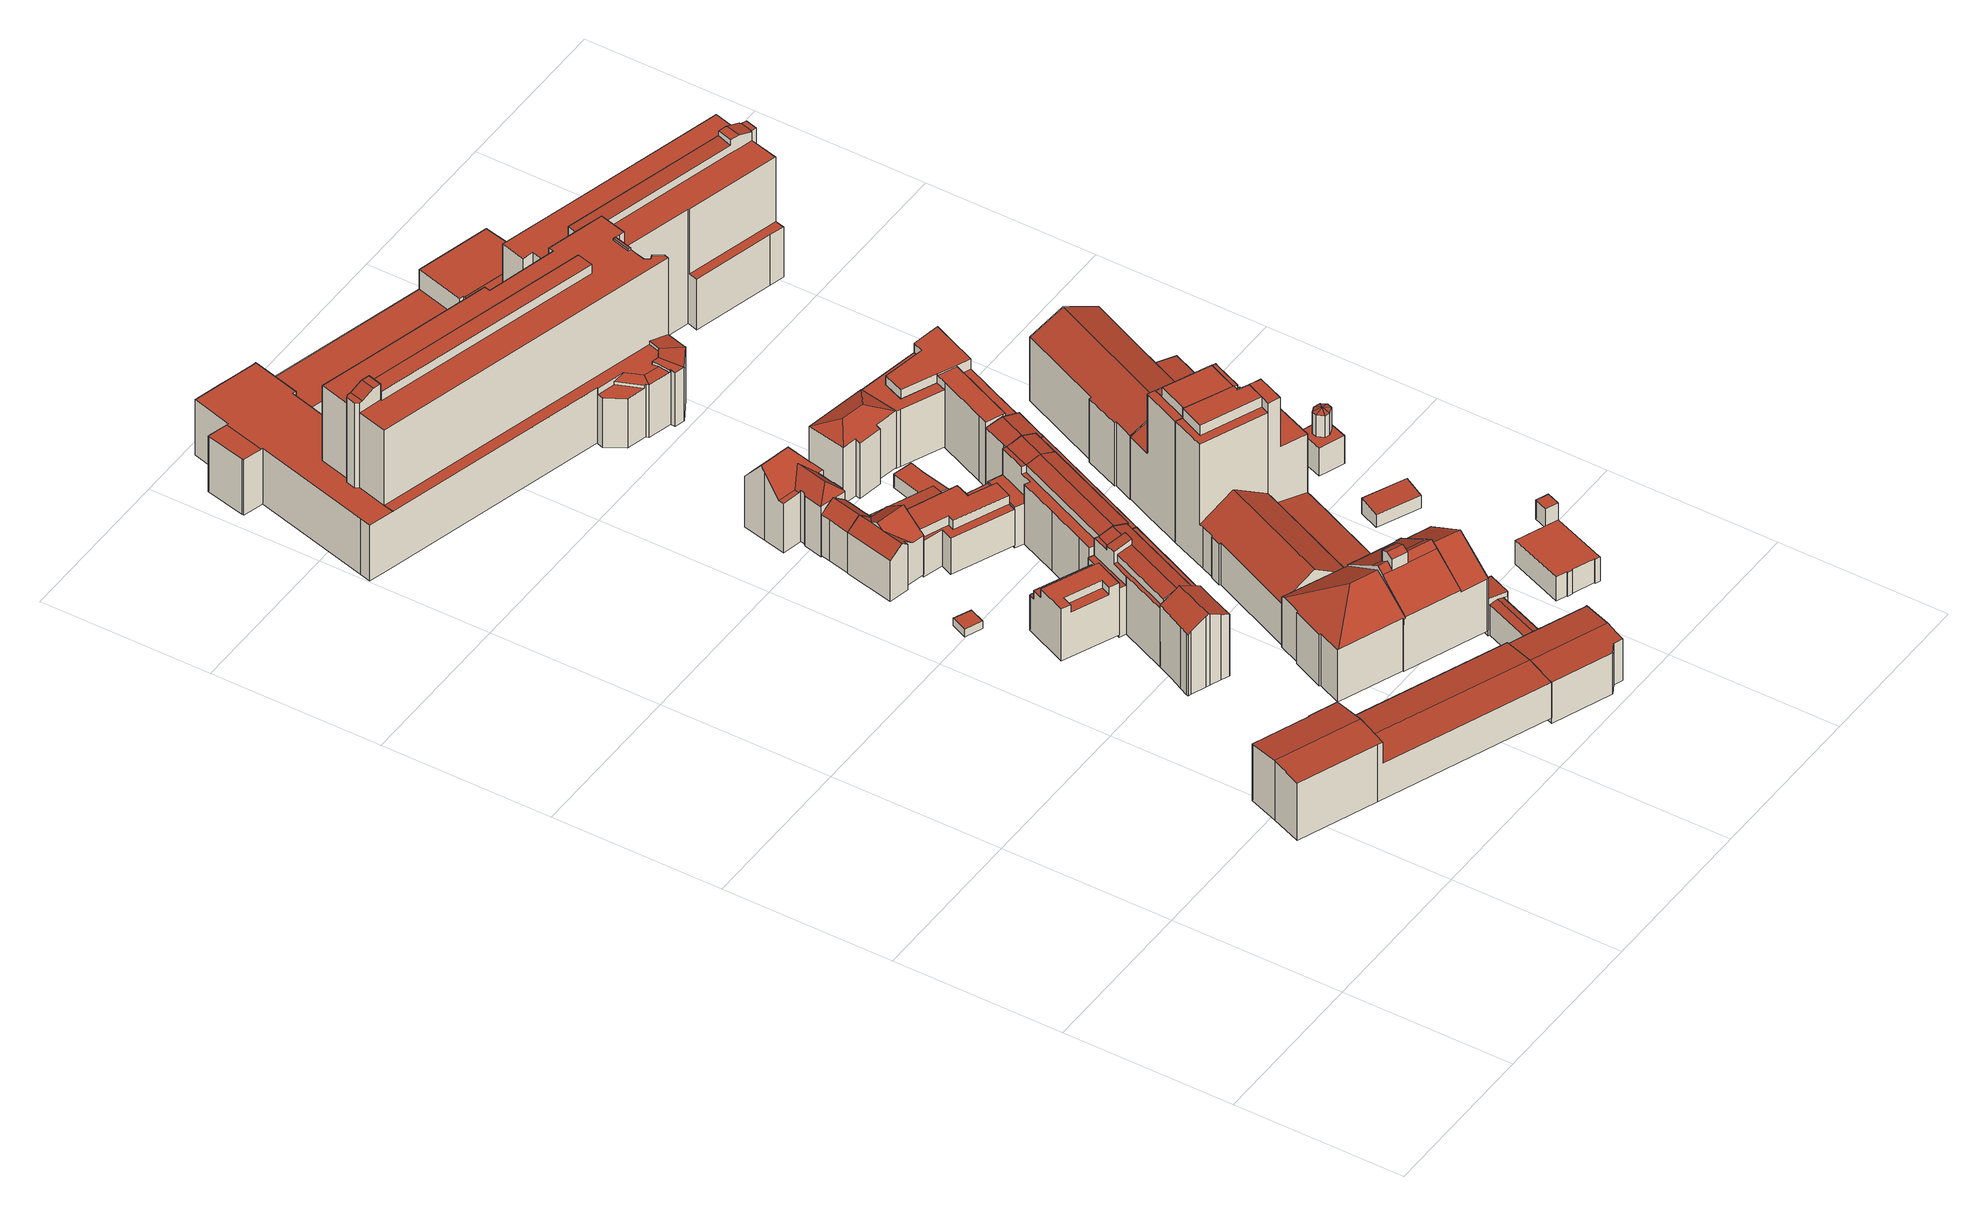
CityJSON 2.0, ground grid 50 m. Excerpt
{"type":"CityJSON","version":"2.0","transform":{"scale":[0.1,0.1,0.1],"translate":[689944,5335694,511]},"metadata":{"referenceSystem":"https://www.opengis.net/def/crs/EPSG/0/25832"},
"CityObjects":{
"building1":{"type":"Building","attributes":{"Gemeindeschluessel":"09162000","HoeheDach":"537.560","HoeheGrund":"517.880","Methode":"2000","NiedrigsteTraufeDesGebaeudes":"529.546","Geometrietyp2DReferenz":"3000","function":"31001_9998","roofType":"3100","measuredHeight":19.68,"storeysAboveGround":3},"geometry":[{"type":"MultiSurface","lod":"2","boundaries":[[[0,1,2,3,4,5]],[[6,7,8,9]],[[10,11,12,13,14,15,16]],[[17,18,19,20,21,6,9,22,23,24,25]],[[26,10,16,27]],[[22,14,13,23]],[[22,9,8,28,15,14]],[[23,13,12,24]],[[24,12,11,25]],[[17,25,11,10,26]],[[2,28,8,7,29,3]],[[18,0,5,19]],[[27,16,15,28,2,1]],[[18,17,26,27,1,0]],[[19,5,4,20]],[[21,29,7,6]],[[21,20,4,3,29]]],"semantics":{"surfaces":[{"type":"RoofSurface"},{"type":"WallSurface"},{"type":"GroundSurface"}],"values":[0,1,0,2,0,1,1,1,1,1,0,1,1,1,1,1,1]}}]},
"building2":{"type":"Building","attributes":{"Gemeindeschluessel":"09162000","HoeheDach":"522.360","HoeheGrund":"519.864","Methode":"1000","NiedrigsteTraufeDesGebaeudes":"522.360","Geometrietyp2DReferenz":"3000","function":"31001_2000","roofType":"1000","measuredHeight":2.5,"storeysAboveGround":1},"geometry":[{"type":"MultiSurface","lod":"2","boundaries":[[[30,31,32,33]],[[34,35,36,37]],[[34,37,30,33]],[[33,32,35,34]],[[37,36,31,30]],[[32,31,36,35]]],"semantics":{"surfaces":[{"type":"WallSurface"},{"type":"GroundSurface"},{"type":"RoofSurface"}],"values":[0,0,1,0,0,2]}}]},
"building3":{"type":"Building","attributes":{"Gemeindeschluessel":"09162000","HoeheDach":"542.470","HoeheGrund":"518.930","Methode":"2000","NiedrigsteTraufeDesGebaeudes":"539.029","Geometrietyp2DReferenz":"3000","function":"31001_1000","roofType":"3100","measuredHeight":23.54,"storeysAboveGround":8},"geometry":[{"type":"MultiSurface","lod":"2","boundaries":[[[38,39,40,41,42,43,44,45,46]],[[47,48,49,50]],[[49,48,51,52,53,54,55,44,43]],[[56,40,39,57]],[[58,52,51,59]],[[46,60,61,62,38]],[[40,56,63,41]],[[38,62,57,39]],[[59,51,48,47]],[[64,50,49,43,42]],[[64,42,41,63]],[[65,53,52,58]],[[60,46,45,66]],[[67,55,54,68]],[[64,63,56,57,62,61,60,66,67,68,65,58,59,47,50]],[[68,54,53,65]],[[67,66,45,44,55]]],"semantics":{"surfaces":[{"type":"RoofSurface"},{"type":"WallSurface"},{"type":"GroundSurface"}],"values":[0,1,0,1,1,1,1,1,1,1,1,1,1,1,2,1,1]}}]},
"building4":{"type":"Building","attributes":{"Gemeindeschluessel":"09162000","HoeheDach":"536.830","HoeheGrund":"519.680","Methode":"2000","NiedrigsteTraufeDesGebaeudes":"531.310","Geometrietyp2DReferenz":"3000","function":"31001_1000","roofType":"1000","measuredHeight":17.15,"storeysAboveGround":6},"geometry":[{"type":"MultiSurface","lod":"2","boundaries":[[[69,70,71,72]],[[73,74,75,76]],[[77,78,79,80]],[[81,82,83,84,69,72,85,86]],[[87,83,82,76,75,80,79,88]],[[87,89,86,85,90,91,84,83]],[[71,90,85,72]],[[69,84,91,70]],[[70,91,90,71]],[[82,81,92,73,76]],[[80,75,74,93,77]],[[94,89,87,88]],[[88,79,78,94]],[[92,93,74,73]],[[89,94,78,77,93,92,81,86]]],"semantics":{"surfaces":[{"type":"RoofSurface"},{"type":"WallSurface"},{"type":"GroundSurface"}],"values":[0,1,1,1,1,0,1,1,1,2,0,1,0,1,1]}}]},
"building5":{"type":"Building","attributes":{"Gemeindeschluessel":"09162000","HoeheDach":"538.250","HoeheGrund":"520.060","Methode":"2000","NiedrigsteTraufeDesGebaeudes":"532.858","Geometrietyp2DReferenz":"3000","function":"31001_1000","roofType":"3100","measuredHeight":18.19,"storeysAboveGround":4},"geometry":[{"type":"MultiSurface","lod":"2","boundaries":[[[95,96,97,98]],[[99,100,101,102,103]],[[104,105,101,100]],[[106,107,103,102]],[[104,100,99,108,109]],[[108,110,111,95,98,109]],[[112,113,114,115]],[[116,117,114,113,118,110,119]],[[106,102,101,105,97,96,120,112,115,121]],[[116,119,108,99,103,107]],[[95,111,122,120,96]],[[110,108,119]],[[118,122,111,110]],[[97,105,104,109,98]],[[106,121,117,116,107]],[[113,112,120,122,118]],[[115,114,117,121]]],"semantics":{"surfaces":[{"type":"WallSurface"},{"type":"RoofSurface"},{"type":"GroundSurface"}],"values":[0,0,0,0,1,1,0,1,2,1,0,0,1,0,0,0,0]}}]},
"building6":{"type":"Building","attributes":{"Gemeindeschluessel":"09162000","HoeheDach":"543.560","HoeheGrund":"518.910","Methode":"2000","NiedrigsteTraufeDesGebaeudes":"534.950","Geometrietyp2DReferenz":"3000","function":"31001_2000","roofType":"3100","measuredHeight":24.65,"storeysAboveGround":7},"geometry":[{"type":"MultiSurface","lod":"2","boundaries":[[[123,124,125,126,127,128,129,130,131,132]],[[133,134,135,136,137,138]],[[139,140,141,142]],[[133,143,60,134]],[[144,143,133,138,145,146]],[[139,142,67,60,143,144,147,124,123]],[[147,148,125,124]],[[149,150,151,152]],[[126,145,138,137,152,151,153,127]],[[131,130,154,155]],[[140,139,123,132]],[[130,129,156,157,158,154]],[[151,150,156,159,153]],[[156,129,128,159]],[[159,128,127,153]],[[149,152,137,136,160,157]],[[126,125,148,146,145]],[[60,67,161,155,154,158,162,135,134]],[[140,132,131,155,161,141]],[[156,150,149,157]],[[144,146,148,147]],[[160,162,158,157]],[[142,141,161,67]],[[160,136,135,162]]],"semantics":{"surfaces":[{"type":"WallSurface"},{"type":"RoofSurface"},{"type":"GroundSurface"}],"values":[0,1,0,0,0,2,0,1,0,0,0,1,0,1,1,0,1,0,1,0,0,1,0,0]}}]},
"building7":{"type":"Building","attributes":{"Gemeindeschluessel":"09162000","HoeheDach":"536.674","HoeheGrund":"520.240","Methode":"2000","NiedrigsteTraufeDesGebaeudes":"524.119","Geometrietyp2DReferenz":"3000","function":"31001_1000","roofType":"3100","measuredHeight":16.43,"storeysAboveGround":4},"geometry":[{"type":"MultiSurface","lod":"2","boundaries":[[[163,164,165,166]],[[111,167,165,164,168]],[[169,170,171,172]],[[173,174,175,176]],[[169,177,178,174,173,170]],[[179,172,171,176,175,122]],[[178,177,180,181]],[[182,179,122,111,168]],[[179,182,163,166,183,184,180,177,169,172]],[[184,185,181,180]],[[167,185,184,183,166,165]],[[111,122,175,174,178,181,185,167]],[[164,163,182,168]],[[171,170,173,176]]],"semantics":{"surfaces":[{"type":"WallSurface"},{"type":"RoofSurface"},{"type":"GroundSurface"}],"values":[0,1,0,0,0,0,0,0,2,0,0,1,0,1]}}]},
"building8":{"type":"Building","attributes":{"Gemeindeschluessel":"09162000","HoeheDach":"543.630","HoeheGrund":"519.770","Methode":"2000","NiedrigsteTraufeDesGebaeudes":"525.732","Geometrietyp2DReferenz":"3000","function":"31001_1000","roofType":"3200","measuredHeight":23.86,"storeysAboveGround":4},"geometry":[{"type":"MultiSurface","lod":"2","boundaries":[[[186,187,188,189,190]],[[191,192,193,194,195]],[[196,197,198,199]],[[200,201,202,203,204,205]],[[206,207,208,209]],[[210,211,212,213,214]],[[215,216,217,218]],[[219,199,198,220,221]],[[189,188,222,223,209,208,201,200,205,224,196,199,219,225,226,215,218,227,228,192,191,229,230,231,232]],[[222,233,234,223]],[[201,208,207,235,202]],[[236,194,193,237,238,217,216,239,240]],[[229,191,195,241,213,212]],[[205,204,242,224]],[[206,234,233,187,186,243,244,235,207]],[[226,225,245,240,239]],[[246,247,241,195,194,236]],[[189,232,214,247,246,190]],[[231,210,214,232]],[[223,234,206,209]],[[229,212,211,230]],[[230,211,210,231]],[[236,240,245,248,249,243,186,190,246]],[[248,221,220,249]],[[225,219,221,248,245]],[[203,202,235,244]],[[224,242,197,196]],[[227,238,237,228]],[[213,241,247,214]],[[244,243,249,220,198,197,242,204,203]],[[216,215,226,239]],[[187,233,222,188]],[[228,237,193,192]],[[218,217,238,227]]],"semantics":{"surfaces":[{"type":"WallSurface"},{"type":"RoofSurface"},{"type":"GroundSurface"}],"values":[0,0,0,0,0,1,0,0,2,0,0,1,0,0,1,0,1,0,0,0,0,0,1,1,0,1,0,0,0,1,0,0,0,0]}}]},
"building9":{"type":"Building","attributes":{"Gemeindeschluessel":"09162000","HoeheDach":"546.840","HoeheGrund":"518.076","Methode":"2000","NiedrigsteTraufeDesGebaeudes":"534.309","Geometrietyp2DReferenz":"3000","function":"31001_9998","roofType":"3200","measuredHeight":28.76,"storeysAboveGround":4},"geometry":[{"type":"MultiSurface","lod":"2","boundaries":[[[250,251,252,253]],[[254,255,256,257]],[[258,259,260,261]],[[262,263,264,265,266]],[[258,261,267,268,269,270]],[[271,272,273,274]],[[275,276,277,278]],[[279,280,281,282]],[[267,283,284,285,286,287,288,268]],[[289,290,264,263]],[[291,292,265,264,290,293]],[[294,295,292,291,296]],[[289,297,298,288,287,299,293,290]],[[287,286,271,274,300,299]],[[276,256,255,301]],[[259,258,270,302]],[[253,252,303,304]],[[294,305,306,307,295]],[[304,303,308,309]],[[250,253,304,309,297,289,263,262,310,311,312,306,305,282,281,313,314,315,260,259,302]],[[316,296,291,293,299,300,278,277]],[[313,317,318,314]],[[309,308,298,297]],[[300,274,275,278]],[[311,319,320,312]],[[262,266,321,310]],[[265,292,295,307,320,319,321,266]],[[312,320,307,306]],[[281,280,317,313]],[[285,322,271,286]],[[272,254,257,273]],[[272,271,322,301,255,254]],[[288,298,308,303,252,251,269,268]],[[285,284,301,322]],[[310,321,319,311]],[[318,317,280,279,316,277,276,301,284,283,323]],[[273,257,256,276,275,274]],[[318,323,315,314]],[[260,315,323,283,267,261]],[[250,302,270,269,251]],[[282,305,294,296,316,279]]],"semantics":{"surfaces":[{"type":"WallSurface"},{"type":"RoofSurface"},{"type":"GroundSurface"}],"values":[0,1,0,0,1,0,1,0,0,0,1,1,0,1,0,0,0,0,0,2,0,0,0,1,0,0,1,0,0,1,1,0,1,1,0,1,0,0,0,0,0]}}]},
"building10":{"type":"Building","attributes":{"Gemeindeschluessel":"09162000","HoeheDach":"530.480","HoeheGrund":"516.196","Methode":"2000","NiedrigsteTraufeDesGebaeudes":"525.941","Geometrietyp2DReferenz":"3000","function":"31001_2000","roofType":"3100","measuredHeight":14.28,"storeysAboveGround":3},"geometry":[{"type":"MultiSurface","lod":"2","boundaries":[[[324,325,326,327]],[[328,326,325,329]],[[330,331,332,333,334]],[[335,336,337,338]],[[339,340,341,342]],[[343,344,345,335,338,346,347,348,349,324,327,350,331,330,341,340]],[[330,334,342,341]],[[334,333,351,352,353]],[[348,347,354,353,352,355]],[[333,332,356,357,358,351]],[[343,359,360,344]],[[350,356,332,331]],[[350,327,326,328,357,356]],[[348,355,361,349]],[[328,329,362,358,357]],[[345,363,336,335]],[[324,349,361,362,329,325]],[[336,363,360,359,364,365,337]],[[344,360,363,345]],[[351,358,362,361,355,352]],[[364,359,343,340,339]],[[353,354,366,365,364,339,342,334]],[[346,338,337,365,366]],[[346,366,354,347]]],"semantics":{"surfaces":[{"type":"WallSurface"},{"type":"RoofSurface"},{"type":"GroundSurface"}],"values":[0,1,0,0,0,2,0,0,0,1,0,0,0,0,0,0,0,1,0,1,0,1,0,0]}}]},
"building11":{"type":"Building","attributes":{"Gemeindeschluessel":"09162000","HoeheDach":"534.053","HoeheGrund":"519.315","Methode":"2000","NiedrigsteTraufeDesGebaeudes":"531.200","Geometrietyp2DReferenz":"3000","function":"31001_1000","roofType":"1000","measuredHeight":14.74,"storeysAboveGround":5},"geometry":[{"type":"MultiSurface","lod":"2","boundaries":[[[367,368,369,370]],[[371,372,373,374]],[[375,376,377,378,379]],[[378,377,380,381]],[[382,383,376,375]],[[384,383,382,385]],[[369,386,387,388,380,377,376,383,384,370]],[[389,390,378,381]],[[379,378,390,391]],[[392,371,374,393]],[[370,384,385,373,372,367]],[[394,386,369,368]],[[395,392,393,396]],[[393,374,373,385,382,375,379,391,396]],[[394,397,387,386]],[[391,390,389,388,387,397,395,396]],[[381,380,388,389]],[[371,392,395,397,394,368,367,372]]],"semantics":{"surfaces":[{"type":"WallSurface"},{"type":"RoofSurface"},{"type":"GroundSurface"}],"values":[0,0,0,0,0,0,1,1,0,0,0,0,0,2,0,0,0,1]}}]},
"building12":{"type":"Building","attributes":{"Gemeindeschluessel":"09162000","HoeheDach":"527.624","HoeheGrund":"519.740","Methode":"1000","NiedrigsteTraufeDesGebaeudes":"526.943","Geometrietyp2DReferenz":"3000","function":"31001_2000","roofType":"1000","measuredHeight":7.88},"geometry":[{"type":"MultiSurface","lod":"2","boundaries":[[[398,399,400,401,402,403]],[[404,405,406,407,408,409]],[[401,406,405,402]],[[398,409,408,399]],[[403,404,409,398]],[[400,407,406,401]],[[402,405,404,403]],[[399,408,407,400]]],"semantics":{"surfaces":[{"type":"GroundSurface"},{"type":"RoofSurface"},{"type":"WallSurface"}],"values":[0,1,2,2,2,2,2,2]}}]},
"building13":{"type":"Building","attributes":{"Gemeindeschluessel":"09162000","HoeheDach":"561.770","HoeheGrund":"518.750","Methode":"2000","NiedrigsteTraufeDesGebaeudes":"531.962","Geometrietyp2DReferenz":"3000","function":"31001_9998","roofType":"3100","measuredHeight":43.02,"storeysAboveGround":3},"geometry":[{"type":"MultiSurface","lod":"2","boundaries":[[[410,411,412,413,414,415]],[[416,417,418,419,420,421,422,423]],[[424,425,426,427]],[[416,428,429,430,431,432,424,427,433,434,435,413,412,436,437,438,439,440,417]],[[433,441,442,434]],[[435,443,414,413]],[[444,431,430,445]],[[420,419,446,447]],[[421,410,415,448,422]],[[440,449,418,417]],[[415,414,443,442,441,426,425,450,448]],[[419,418,449,451,452,453,454,455,446]],[[447,446,455,456]],[[439,451,449,440]],[[436,454,453,437]],[[429,457,445,430]],[[421,420,447,456,411,410]],[[444,445,457,458,423,422,448,450,459]],[[416,423,458,428]],[[424,432,459,450,425]],[[436,412,411,456,455,454]],[[428,458,457,429]],[[437,453,452,438]],[[427,426,441,433]],[[434,442,443,435]],[[459,432,431,444]],[[438,452,451,439]]],"semantics":{"surfaces":[{"type":"WallSurface"},{"type":"GroundSurface"},{"type":"RoofSurface"}],"values":[0,0,0,1,0,0,0,0,0,0,2,2,0,0,0,0,2,2,0,0,0,0,0,0,0,0,0]}}]},
"building14":{"type":"Building","attributes":{"name":"Berufsfachschulen","Gemeindeschluessel":"09162000","HoeheDach":"541.807","HoeheGrund":"518.555","Methode":"2000","NiedrigsteTraufeDesGebaeudes":"531.776","Geometrietyp2DReferenz":"3000","function":"31001_2000","roofType":"3100","measuredHeight":23.25,"storeysAboveGround":7},"geometry":[{"type":"MultiSurface","lod":"2","boundaries":[[[460,461,462,463,464,465,466,467,468]],[[466,469,470,471,472,473,474,467]],[[468,467,474,475]],[[469,476,477,470]],[[478,479,480,481]],[[482,483,484]],[[478,485,473,472,486,479]],[[487,488,489,490,491]],[[486,472,471,492]],[[493,494,495,482,496]],[[497,498,499,500,501]],[[462,461,502,496,482,484]],[[497,501,489,488]],[[503,504,505]],[[506,502,461,460]],[[462,484,483,507,505,504,463]],[[481,480,508,509]],[[510,500,499,511,507,483]],[[466,465,512,476,469]],[[493,496,502,506]],[[476,512,513]],[[487,491,514,515]],[[515,514,516,517]],[[513,518,511,499,519,476]],[[476,519,520,477]],[[463,504,503,518,464]],[[521,492,471,470,477,520]],[[517,516,495,494]],[[511,518,503,505,507]],[[510,490,489,501,500]],[[498,522,521,520,519,499]],[[509,508,521,522]],[[465,464,518,513,512]],[[493,506,460,468,475,485,478,481,509,522,498,497,488,487,515,517,494]],[[521,508,480,479,486,492]],[[475,474,473,485]],[[483,482,495,516,514,491,490,510]]],"semantics":{"surfaces":[{"type":"WallSurface"},{"type":"RoofSurface"},{"type":"GroundSurface"}],"values":[0,1,0,0,0,0,0,0,0,0,0,1,0,0,0,0,0,0,0,0,0,0,0,1,1,1,0,0,1,1,0,0,1,2,1,0,1]}}]},
"building15":{"type":"Building","attributes":{"Gemeindeschluessel":"09162000","HoeheDach":"523.712","HoeheGrund":"519.180","Methode":"2000","NiedrigsteTraufeDesGebaeudes":"523.712","Geometrietyp2DReferenz":"3000","function":"31001_2000","roofType":"1000","measuredHeight":4.53},"geometry":[{"type":"MultiSurface","lod":"2","boundaries":[[[523,524,525,526]],[[527,528,529,530]],[[525,524,529,528,531,532,533]],[[534,532,531,535]],[[530,529,524,523]],[[536,534,535,527,530,523,526]],[[536,533,532,534]],[[526,525,533,536]],[[535,531,528,527]]],"semantics":{"surfaces":[{"type":"WallSurface"},{"type":"RoofSurface"},{"type":"GroundSurface"}],"values":[0,0,1,0,0,2,0,0,0]}}]},
"building16":{"type":"Building","attributes":{"Gemeindeschluessel":"09162000","HoeheDach":"540.010","HoeheGrund":"518.760","Methode":"2000","NiedrigsteTraufeDesGebaeudes":"536.795","Geometrietyp2DReferenz":"3000","function":"31001_1000","roofType":"3200","measuredHeight":21.25,"storeysAboveGround":6},"geometry":[{"type":"MultiSurface","lod":"2","boundaries":[[[537,538,539,540]],[[541,542,539,543]],[[544,545,540,539,542]],[[546,547,548,549]],[[547,546,550,551]],[[546,549,544,542,541,552,553,550]],[[537,554,548,547,551,555,556,557,538]],[[537,540,545,554]],[[552,541,543,558]],[[548,554,545,544,549]],[[557,556,558,543]],[[553,555,551,550]],[[557,543,539,538]],[[556,555,553,552,558]]],"semantics":{"surfaces":[{"type":"WallSurface"},{"type":"RoofSurface"},{"type":"GroundSurface"}],"values":[0,1,1,0,0,1,2,0,1,0,0,0,0,0]}}]},
"building17":{"type":"Building","attributes":{"Gemeindeschluessel":"09162000","HoeheDach":"561.836","HoeheGrund":"519.110","Methode":"2000","NiedrigsteTraufeDesGebaeudes":"526.280","Geometrietyp2DReferenz":"3000","function":"31001_9998","roofType":"1000","measuredHeight":42.73,"storeysAboveGround":2},"geometry":[{"type":"MultiSurface","lod":"2","boundaries":[[[559,560,561,562,563,564,565,566,567]],[[568,569,565,564]],[[570,571,572,573]],[[574,575,569,568]],[[567,566,565,569,575,576,577,578,579,580]],[[581,582,583,584,585,586,587]],[[578,588,589,579]],[[563,562,561,590,570,573,591,592,587,586,585,593,594,595,574,568,564]],[[594,577,576,595]],[[596,560,559,597,582,581,598,599,572,571]],[[592,598,581,587]],[[590,596,571,570]],[[600,589,588,584,583]],[[597,559,567,580,600,583,582]],[[561,560,596,590]],[[595,576,575,574]],[[579,589,600,580]],[[588,578,577,594,593,585,584]],[[572,599,598,592,591,573]]],"semantics":{"surfaces":[{"type":"WallSurface"},{"type":"RoofSurface"},{"type":"GroundSurface"}],"values":[0,0,0,0,1,0,0,2,0,1,0,0,1,0,0,0,0,0,0]}}]},
"building18":{"type":"Building","attributes":{"Gemeindeschluessel":"09162000","HoeheDach":"561.720","HoeheGrund":"518.920","Methode":"2000","NiedrigsteTraufeDesGebaeudes":"545.830","Geometrietyp2DReferenz":"3000","function":"31001_9998","roofType":"1000","measuredHeight":42.8,"storeysAboveGround":3},"geometry":[{"type":"MultiSurface","lod":"2","boundaries":[[[601,602,603,604]],[[605,606,607,608]],[[609,610,611,612]],[[613,614,615,616,617]],[[611,618,619,620,621,622,612]],[[619,618,623,624]],[[625,606,605,626,627]],[[628,629,630,631]],[[626,632,602,601,624,623,627]],[[625,627,615,614]],[[621,620,604,603]],[[608,607,633,634]],[[634,633,629,628]],[[624,601,604,620,619]],[[629,633,607,606,625,614,630]],[[617,616,610,609]],[[616,615,627,623,618,611,610]],[[631,630,614,613]],[[634,628,631,613,617,609,612,622,621,603,602,632,626,605,608]]],"semantics":{"surfaces":[{"type":"WallSurface"},{"type":"RoofSurface"},{"type":"GroundSurface"}],"values":[0,0,0,0,0,0,0,0,0,0,0,0,0,1,1,0,1,0,2]}}]},
"building19":{"type":"Building","attributes":{"Gemeindeschluessel":"09162000","HoeheDach":"558.560","HoeheGrund":"518.730","Methode":"2000","NiedrigsteTraufeDesGebaeudes":"539.135","Geometrietyp2DReferenz":"3000","function":"31001_9998","roofType":"3100","measuredHeight":39.83,"storeysAboveGround":4},"geometry":[{"type":"MultiSurface","lod":"2","boundaries":[[[635,636,637,638,639,640]],[[641,642,635,640,643]],[[644,645,646,636,635,642]],[[647,648,649,650,651,652]],[[653,654,655,637,636,646,656,657,658]],[[659,647,652,660]],[[661,645,644,662]],[[659,663,664,641,649,648,647]],[[645,601,656,646]],[[643,650,649,641]],[[658,657,656,601,665]],[[665,601,645,661,666]],[[655,654,653,666,661,662,667,664,663,659,660,668,669,639,638,637]],[[667,662,644,642,641,664]],[[652,651,650,643,640,639,669,668,660]],[[653,658,665,666]]],"semantics":{"surfaces":[{"type":"WallSurface"},{"type":"RoofSurface"},{"type":"GroundSurface"}],"values":[0,1,1,1,0,0,0,0,0,0,1,0,2,0,0,0]}}]},
"building20":{"type":"Building","attributes":{"Gemeindeschluessel":"09162000","HoeheDach":"525.036","HoeheGrund":"517.180","Methode":"1000","NiedrigsteTraufeDesGebaeudes":"525.036","Geometrietyp2DReferenz":"3000","function":"31001_9998","roofType":"1000","measuredHeight":7.86},"geometry":[{"type":"MultiSurface","lod":"2","boundaries":[[[670,671,672,673]],[[674,675,676,677]],[[678,679,675,674]],[[680,681,682,683]],[[684,685,681,680]],[[679,686,672,671,687,682,681,685,688,689,690,676,675]],[[691,689,688,692]],[[674,677,693,691,692,684,680,683,694,670,673,695,678]],[[695,686,679,678]],[[683,682,687,694]],[[694,687,671,670]],[[677,676,690,693]],[[673,672,686,695]],[[693,690,689,691]],[[692,688,685,684]]],"semantics":{"surfaces":[{"type":"WallSurface"},{"type":"RoofSurface"},{"type":"GroundSurface"}],"values":[0,0,0,0,0,1,0,2,0,0,0,0,0,0,0]}}]},
"building21":{"type":"Building","attributes":{"Gemeindeschluessel":"09162000","HoeheDach":"537.170","HoeheGrund":"518.433","Methode":"2000","NiedrigsteTraufeDesGebaeudes":"537.170","Geometrietyp2DReferenz":"3000","function":"31001_9998","roofType":"1000","measuredHeight":18.74,"storeysAboveGround":6},"geometry":[{"type":"MultiSurface","lod":"2","boundaries":[[[696,697,698,699]],[[700,701,702,703]],[[700,704,705,701]],[[696,699,706,707]],[[708,709,697,696,707,710,704,700,703,711]],[[698,712,713,714,702,701,705,715,706,699]],[[703,702,714,711]],[[709,708,713,712]],[[710,715,705,704]],[[708,711,714,713]],[[709,712,698,697]],[[707,706,715,710]]],"semantics":{"surfaces":[{"type":"WallSurface"},{"type":"GroundSurface"},{"type":"RoofSurface"}],"values":[0,0,0,0,1,2,0,0,0,0,0,0]}}]},
"building22":{"type":"Building","attributes":{"name":"Amtsgericht München","Gemeindeschluessel":"09162000","HoeheDach":"559.260","HoeheGrund":"511.370","Methode":"1000","NiedrigsteTraufeDesGebaeudes":"521.238","Geometrietyp2DReferenz":"3000","function":"31001_3000","roofType":"1000","measuredHeight":47.89,"storeysAboveGround":9},"geometry":[{"type":"MultiSurface","lod":"2","boundaries":[[[716,717,718,719]],[[716,720,721,722,723,724,717]],[[725,726,727,728]],[[729,730,731,732,733,734,735,736,737,738,739,740]],[[741,742,743,744]],[[745,746,747,748]],[[749,750,751,752,753,754,755,756,757,758,759,760]],[[761,762,763,764,765]],[[766,767,768,769]],[[770,724,723,771,772,773]],[[774,775,776,777]],[[778,779,780,781]],[[782,783,784,785,786,787,788,789,790,791,792,793]],[[794,795,796,756,755,797,798]],[[799,800,801,802]],[[758,757,785,784,783,759]],[[803,804,805,806]],[[807,808,809,735,734,810]],[[811,812,813,814]],[[743,742,815,763,762,816,817,818,819,820,821]],[[822,823,824,825,826]],[[823,827,828,824]],[[829,830,831,832]],[[833,769,768,834,835,836]],[[837,761,765,838]],[[838,765,764,839]],[[840,841,804,803]],[[842,822,826,843]],[[751,844,845,752]],[[737,846,847,738]],[[739,848,849,850,739,740]],[[851,852,749,760,782,793,853]],[[763,815,854,764]],[[855,856,839,764,854,741,744,857,849]],[[793,792,858,859,860,861,853]],[[854,815,742,741]],[[748,747,862,863]],[[864,865,866,867,868,869,870,871,872,873]],[[781,780,873,872]],[[874,875,876,877,878,879,880]],[[881,787,786,882]],[[883,884,874,880]],[[782,760,759,783]],[[808,807,885,776,775,886,809]],[[887,888,889,890]],[[891,892,893,894]],[[895,832,831,827,823,822,842]],[[814,813,779,778]],[[738,847,896,897,898,848,739]],[[789,788,899,900,901,790]],[[902,866,865,903]],[[904,905,884,883]],[[906,907,908,909]],[[796,910,882,786,785,757,756]],[[911,912,913,914,915]],[[916,917,918,919]],[[810,734,733,830]],[[920,921,885,807,810,830,829]],[[922,835,834,923,798,797,924,925]],[[910,796,795,794,926,766,769,833,836,927,928,904,883,880,879,878,929,725,728,930,931,932,933,840,803,806,934,935,936,774,777,921,920,829,832,895,842,843,937,938,939,887,890,940,941,942,906,909,943,944,945,811,814,778,781,872,871,870,869,946,947,901,900,899,881,882],[851,853,861,860,948,949,799,802,950,721,720,716,719,951,852]],[[774,936,952,775]],[[850,849,857,892,891]],[[939,938,729,740,888,887]],[[736,886,846,737]],[[899,788,787,881]],[[901,947,946,953,954,791,790]],[[890,889,955,940]],[[933,956,841,840]],[[912,916,919,845,844]],[[896,957,952,936,935,934,806,805,897]],[[958,959,876,875]],[[902,960,867,866]],[[961,959,958,905,904,928,927,836,835,922]],[[962,963,961,922,925,917,916,912,911]],[[932,964,956,933]],[[777,776,885,921]],[[718,965,750,749,852,951,719]],[[824,828,732,731,730,825]],[[826,825,730,729,938,937,843]],[[865,864,966,903]],[[967,968,969,970,971,908,907]],[[972,722,721,950,802,801]],[[869,868,953,946]],[[857,744,743,821,893,892]],[[816,762,761,837]],[[859,858,954,953,868,867,960]],[[768,767,923,834]],[[929,878,877,915,914,726,725]],[[973,913,912,844,751,750,965]],[[877,876,959,961,963,962,911,915]],[[740,739,850,891,894,974,772,771,972,801,800,966,864,873,780,779,813,812,969,968,955,889,888]],[[858,792,791,954]],[[898,897,805,804,841,956,964,745,748,863,975,727,726,914,913,973,965,718,717,724,770,773,820,819,818,817,816,837,838,839,856,855,849,848]],[[942,941,940,955,968,967,907,906]],[[974,820,773,772]],[[735,809,886,736]],[[970,969,812,811,945,944,943,971]],[[957,896,847,846]],[[745,964,932,931,930,728,727,975,976,746]],[[863,862,976,975]],[[923,767,766,926,794,798]],[[925,924,918,917]],[[775,952,957,846,886]],[[894,893,821,820,974]],[[723,722,972,771]],[[884,905,958,875,874]],[[909,908,971,943]],[[949,948,860,859,960,902,903,966,800,799]],[[746,976,862,747]],[[827,831,830,733,732,828]],[[919,918,924,797,755,754,753,752,845]]],"semantics":{"surfaces":[{"type":"WallSurface"},{"type":"RoofSurface"},{"type":"GroundSurface"}],"values":[0,0,0,1,1,0,1,1,0,0,0,0,1,0,0,0,0,0,0,0,1,0,0,0,0,0,0,0,0,0,0,0,0,0,0,1,0,0,0,0,0,0,0,1,0,0,0,0,0,0,1,0,0,0,0,0,1,0,1,2,0,0,0,0,0,0,0,0,1,0,0,0,0,0,0,0,0,0,0,0,1,0,0,1,0,1,1,0,0,1,1,0,1,0,0,0,0,1,0,0,0,1,1,0,1,1,0,0,1,1,0]}}]},
"building23":{"type":"Building","attributes":{"Gemeindeschluessel":"09162000","HoeheDach":"540.213","HoeheGrund":"518.300","Methode":"2000","NiedrigsteTraufeDesGebaeudes":"536.910","Geometrietyp2DReferenz":"3000","function":"31001_9998","roofType":"1000","measuredHeight":21.91,"storeysAboveGround":7},"geometry":[{"type":"MultiSurface","lod":"2","boundaries":[[[977,978,979,980,981,982]],[[983,984,985,986]],[[987,988,989,990,991,985,984]],[[978,977,992,993,994,995,996,997,998,983,986,999,1000,1001,1002,1003,1004,1005,1006,1007,979]],[[989,1008,1009,1010,1011,1012,990]],[[993,1013,1014,994]],[[994,1014,1015,995]],[[998,987,984,983]],[[1002,1016,1017,1003]],[[1018,1012,1011,1010,982,981,980,1019,1020,1021,1022,1017,1016]],[[1023,1015,1014,1013,1009,1008,1024]],[[991,990,1012,1018,1001,1000,999]],[[1005,1021,1020,1006]],[[1008,989,988,1024]],[[1001,1018,1016,1002]],[[986,985,991,999]],[[1019,980,979,1007,1006,1020]],[[1022,1021,1005,1004,1003,1017]],[[995,1015,1023,996]],[[997,996,1023,1024,988,987,998]],[[993,992,977,982,1010,1009,1013]]],"semantics":{"surfaces":[{"type":"WallSurface"},{"type":"RoofSurface"},{"type":"GroundSurface"}],"values":[0,0,1,2,0,0,0,0,0,1,1,0,0,0,0,0,0,0,0,0,0]}}]},
"building24":{"type":"Building","attributes":{"Gemeindeschluessel":"09162000","HoeheDach":"524.463","HoeheGrund":"519.500","Methode":"1000","NiedrigsteTraufeDesGebaeudes":"523.647","Geometrietyp2DReferenz":"3000","function":"31001_2000","roofType":"1000","measuredHeight":4.96},"geometry":[{"type":"MultiSurface","lod":"2","boundaries":[[[1025,1026,1027,1028]],[[1029,1030,1031,1032]],[[1029,1028,1027,1030]],[[1032,1031,1026,1025]],[[1031,1030,1027,1026]],[[1029,1032,1025,1028]]],"semantics":{"surfaces":[{"type":"WallSurface"},{"type":"GroundSurface"},{"type":"RoofSurface"}],"values":[0,0,1,2,0,0]}}]},
"building25":{"type":"Building","attributes":{"Gemeindeschluessel":"09162000","HoeheDach":"538.897","HoeheGrund":"519.050","Methode":"1000","NiedrigsteTraufeDesGebaeudes":"538.897","Geometrietyp2DReferenz":"3000","function":"31001_9998","roofType":"1000","measuredHeight":19.85,"storeysAboveGround":4},"geometry":[{"type":"MultiSurface","lod":"2","boundaries":[[[1033,1034,1035,1036,1037,1038,1039]],[[1036,1035,1040,1041,1042,1037]],[[1039,1038,1037,1042,1043,1044]],[[1045,1046,1034,1033,1039,1044]],[[1046,1040,1035,1034]],[[1046,1045,1044,1043,1042,1041,1040]]],"semantics":{"surfaces":[{"type":"RoofSurface"},{"type":"WallSurface"},{"type":"GroundSurface"}],"values":[0,1,1,1,1,2]}}]},
"building26":{"type":"Building","attributes":{"Gemeindeschluessel":"09162000","HoeheDach":"519.020","HoeheGrund":"516.080","Methode":"2000","NiedrigsteTraufeDesGebaeudes":"519.020","Geometrietyp2DReferenz":"3000","function":"51009_1610","roofType":"1000","measuredHeight":2.94},"geometry":[{"type":"MultiSurface","lod":"2","boundaries":[[[1047,1048,1049,1050]],[[1047,1051,1052,1048]],[[1048,1052,1053,1049]],[[1050,1054,1051,1047]],[[1054,1053,1052,1051]],[[1049,1053,1054,1050]]],"semantics":{"surfaces":[{"type":"GroundSurface"},{"type":"WallSurface"},{"type":"RoofSurface"}],"values":[0,1,1,1,2,1]}}]},
"building27":{"type":"Building","attributes":{"Gemeindeschluessel":"09162000","HoeheDach":"525.797","HoeheGrund":"519.526","Methode":"1000","NiedrigsteTraufeDesGebaeudes":"525.797","Geometrietyp2DReferenz":"3000","function":"31001_2000","roofType":"1000","measuredHeight":6.27},"geometry":[{"type":"MultiSurface","lod":"2","boundaries":[[[1055,1056,1057,1058]],[[1059,1055,1058,1060]],[[1058,1057,1061,1060]],[[1061,1057,1056,1062]],[[1059,1062,1056,1055]],[[1060,1061,1062,1059]]],"semantics":{"surfaces":[{"type":"WallSurface"},{"type":"GroundSurface"},{"type":"RoofSurface"}],"values":[0,1,0,2,0,0]}}]},
"building28":{"type":"Building","attributes":{"Gemeindeschluessel":"09162000","HoeheDach":"544.329","HoeheGrund":"518.510","Methode":"1000","NiedrigsteTraufeDesGebaeudes":"539.104","Geometrietyp2DReferenz":"3000","function":"31001_9998","roofType":"3100","measuredHeight":25.82,"storeysAboveGround":3},"geometry":[{"type":"MultiSurface","lod":"2","boundaries":[[[1063,1064,1065,1066,1067,1068]],[[1069,1070,1071,1072]],[[1073,1074,1070,1069]],[[1075,1076,636,1077,1074,1073]],[[636,1064,1063,1077]],[[1078,1079,1068,1067]],[[1077,1063,1068,1079,1080,1071,1070,1074]],[[1076,1075,1073,1069,1072,1081,1078,1067,1066,1065]],[[1072,1071,1080,1081]],[[1081,1080,1079,1078]],[[1065,1064,636,1076]]],"semantics":{"surfaces":[{"type":"WallSurface"},{"type":"RoofSurface"},{"type":"GroundSurface"}],"values":[0,0,0,0,1,0,1,2,0,0,0]}}]},
"building29":{"type":"Building","attributes":{"Gemeindeschluessel":"09162000","HoeheDach":"536.060","HoeheGrund":"519.000","Methode":"2000","NiedrigsteTraufeDesGebaeudes":"528.100","Geometrietyp2DReferenz":"3000","function":"31001_2000","roofType":"1000","measuredHeight":17.06},"geometry":[{"type":"MultiSurface","lod":"2","boundaries":[[[1082,1083,1084]],[[1085,1086,1087,1088]],[[1083,1089,1090]],[[1088,1087,1082,1091]],[[1087,1086,1083]],[[1092,1093,1094,1095]],[[1096,1097,1098,1099,1100,1101,1102,1103]],[[1084,1083,1090]],[[1104,1089,1093,1092]],[[1086,1094,1083]],[[1105,1106,1107,1108,1109,1110]],[[1111,1103,1102,1101,1100,1112,1107,1106,1105],[1104,1092,1095,1085,1088,1091,1113,1114]],[[1083,1093,1089]],[[1083,1094,1093]],[[1115,1096,1103,1111,1105,1110]],[[1113,1084,1090,1114]],[[1095,1094,1086,1085]],[[1091,1082,1084,1113]],[[1112,1100,1099,1116,1108,1107]],[[1087,1083,1082]],[[1114,1090,1089,1104]],[[1098,1097,1096,1115,1110,1109,1108,1116,1099]]],"semantics":{"surfaces":[{"type":"RoofSurface"},{"type":"WallSurface"},{"type":"GroundSurface"}],"values":[0,1,0,1,0,1,1,0,1,0,1,0,0,0,1,1,1,1,1,0,1,2]}}]},
"building30":{"type":"Building","attributes":{"Gemeindeschluessel":"09162000","HoeheDach":"530.673","HoeheGrund":"518.990","Methode":"1000","NiedrigsteTraufeDesGebaeudes":"529.054","Geometrietyp2DReferenz":"3000","function":"31001_9998","roofType":"1000","measuredHeight":11.68,"storeysAboveGround":2},"geometry":[{"type":"MultiSurface","lod":"2","boundaries":[[[1117,1118,1119,1120,1121,1122]],[[1040,1123,1119,1118,1124,1125]],[[1126,1127,1122,1121,1128,1042]],[[1129,1125,1124,1118,1117,1122,1127,1126]],[[1130,1040,1125,1129,1126,1042]],[[1123,1040,1130,1042,1128,1121,1120,1119]]],"semantics":{"surfaces":[{"type":"WallSurface"},{"type":"RoofSurface"},{"type":"GroundSurface"}],"values":[0,0,0,1,0,2]}}]}
},
"vertices":[
[586,271,256],[602,265,256],[636,352,266],[391,448,266],[391,446,265],[358,361,256],[586,471,69],[586,471,256],[588,474,255],[588,474,69],[1116,163,195],[1148,245,186],[1149,250,186],[674,437,186],[674,441,185],[670,442,185],[636,352,195],[1082,77,69],[586,271,69],[358,361,69],[391,446,69],[424,534,69],[674,441,69],[674,437,69],[1149,250,69],[1148,245,69],[1082,77,186],[602,265,186],[670,442,255],[424,534,256],
[609,1476,89],[609,1476,114],[589,1430,114],[589,1430,89],[539,1451,89],[539,1451,114],[559,1498,114],[559,1498,89],
[674,905,281],[661,878,280],[659,873,280],[667,870,285],[712,853,310],[719,850,315],[770,969,315],[763,971,310],[714,990,283],[752,837,79],[752,837,296],[723,848,312],[723,848,79],[778,827,281],[780,831,281],[808,898,281],[809,900,281],[829,946,281],[659,873,79],[661,878,79],[780,831,79],[778,827,79],[714,990,79],[692,942,79],[674,905,79],[667,870,79],[712,853,79],[808,898,79],[763,971,79],[829,946,79],[809,900,79],
[726,1146,233],[738,1175,233],[631,1220,233],[619,1191,233],[653,1329,87],[653,1329,203],[808,1261,203],[808,1261,87],[642,1314,203],[642,1314,230],[801,1246,230],[801,1246,203],[593,1202,87],[753,1134,87],[753,1134,258],[726,1146,258],[619,1191,258],[593,1202,258],[789,1218,258],[789,1218,230],[629,1286,258],[631,1220,258],[738,1175,258],[649,1330,87],[649,1330,203],[629,1286,230],
[582,1822,225],[582,1822,91],[550,1676,91],[550,1676,225],[641,1669,219],[613,1676,241],[613,1676,91],[677,1661,91],[677,1661,219],[610,1663,241],[610,1663,91],[679,1661,91],[679,1661,219],[604,1731,257],[590,1667,257],[614,1773,257],[622,1813,257],[682,1799,91],[682,1799,227],[715,1791,227],[715,1791,91],[698,1732,272],[704,1752,257],[660,1804,227],[609,1752,272],[659,1804,91],[704,1752,91],[659,1804,228],
[941,1204,79],[811,1260,79],[811,1260,240],[825,1254,240],[825,1254,295],[837,1249,295],[876,1232,308],[915,1216,295],[915,1216,269],[941,1204,269],[772,1126,270],[714,990,270],[724,986,270],[804,1173,270],[793,1177,270],[771,1126,270],[844,981,79],[844,981,269],[831,951,269],[831,951,79],[772,1126,79],[753,1134,79],[771,1126,240],[753,1134,240],[808,1261,79],[808,1261,240],[843,1156,326],[854,1182,326],[804,1204,310],[793,1177,310],[804,1204,295],[804,956,295],[804,956,269],[854,1182,308],[843,1156,308],[764,971,308],[815,1199,295],[804,1173,295],[829,946,269],[724,986,295],
[597,1886,92],[597,1886,226],[602,1912,226],[602,1912,92],[642,1903,257],[582,1822,226],[686,1816,92],[686,1816,131],[682,1799,134],[682,1799,92],[666,1821,131],[666,1821,226],[662,1803,226],[662,1803,134],[663,1821,92],[663,1821,228],[659,1804,92],[675,1866,92],[675,1866,227],[582,1822,92],[642,1903,92],[682,1894,92],[682,1894,226],
[706,1986,251],[694,1940,252],[694,1940,88],[706,1987,88],[706,1987,251],[730,2024,88],[746,2103,88],[746,2103,251],[746,2101,254],[730,2024,251],[621,1974,88],[621,1974,255],[623,1986,255],[623,1986,88],[642,1903,88],[682,1894,88],[682,1894,251],[603,1912,252],[602,1912,251],[602,1912,88],[689,1906,250],[686,1907,253],[686,1907,88],[689,1906,88],[723,1985,147],[764,1977,147],[774,2015,147],[731,2024,147],[722,1983,147],[624,2126,88],[624,2126,254],[624,2128,252],[624,2128,88],[564,1998,88],[618,1987,250],[564,1998,250],[701,1939,88],[694,1911,88],[615,1968,88],[579,2065,88],[594,2132,88],[658,2121,88],[707,2111,88],[774,2015,88],[764,1977,88],[723,1985,88],[722,1983,88],[701,1939,246],[694,1911,246],[683,1896,254],[675,2055,326],[707,2111,251],[658,2121,252],[594,2132,254],[581,2075,326],[731,2024,250],[615,1968,251],[671,2026,291],[650,1931,291],[579,2065,314],[721,1984,251],[722,1983,250],[567,2015,250],[622,2003,250],
[1317,492,71],[1317,492,313],[1301,453,287],[1301,453,71],[1155,560,358],[1163,581,348],[1119,598,348],[1111,578,358],[1285,640,239],[1285,640,71],[1290,649,71],[1290,649,233],[846,554,71],[1032,481,71],[1032,481,243],[849,553,243],[846,554,241],[1288,650,233],[1239,527,316],[1318,496,316],[1364,610,239],[1147,540,313],[1147,540,348],[1103,557,348],[1103,557,313],[1111,578,328],[1119,598,313],[1091,609,313],[1083,588,328],[1132,704,243],[1134,700,245],[1134,700,71],[1132,704,71],[1288,650,238],[1247,548,313],[1239,528,328],[1231,507,313],[1194,415,246],[1194,415,240],[1031,478,71],[1031,478,241],[1083,588,314],[1004,618,314],[1038,476,241],[946,781,236],[942,772,242],[1130,705,238],[1268,386,71],[1268,386,241],[1038,476,246],[1075,568,313],[1163,581,313],[1364,610,71],[1274,386,242],[1274,386,71],[946,781,71],[917,714,71],[917,714,241],[1273,385,241],[1273,385,71],[876,622,71],[873,625,71],[913,717,71],[1246,656,71],[1272,646,71],[1275,655,71],[1130,705,243],[1246,656,245],[1272,646,245],[873,625,239],[913,717,239],[876,622,241],[1155,560,328],[1275,655,238],
[1301,453,52],[1301,453,173],[1357,430,166],[1357,430,52],[1331,365,166],[1274,387,173],[1254,204,52],[1319,369,52],[1319,369,152],[1254,204,152],[1254,204,187],[1256,8,52],[1256,8,187],[1082,77,187],[1082,77,52],[1371,158,187],[1371,158,52],[1367,159,52],[1367,159,187],[1321,38,52],[1312,15,52],[1286,25,52],[1148,245,52],[1214,219,52],[1279,384,52],[1274,386,52],[1331,364,52],[1237,211,156],[1214,220,150],[1214,220,187],[1214,219,187],[1279,384,150],[1331,364,149],[1331,365,149],[1303,376,156],[1321,38,191],[1312,15,189],[1274,386,149],[1274,387,149],[1286,25,189],[1336,74,195],[1115,161,195],[1148,245,187],
[682,1673,202],[763,1641,202],[763,1641,231],[682,1673,231],[738,1644,202],[679,1661,202],[679,1661,83],[738,1644,83],[869,1681,83],[869,1681,231],[867,1674,231],[867,1674,202],[867,1674,83],[853,1642,231],[853,1642,202],[871,1685,83],[871,1685,231],[704,1752,231],[704,1752,83],[755,1623,231],[909,1557,231],[931,1608,231],[931,1608,202],[946,1643,202],[946,1643,83],[723,1610,202],[723,1610,83],[755,1623,202],[899,1535,202],[899,1535,83],[909,1557,202],
[704,1752,87],[715,1791,87],[730,1852,87],[888,1786,87],[907,1778,87],[871,1685,87],[871,1685,166],[907,1778,159],[888,1786,159],[730,1852,159],[715,1791,164],[704,1752,166],
[1089,1113,475],[1128,1210,475],[1128,1210,78],[1084,1101,78],[1084,1101,213],[1089,1113,212],[1271,1016,78],[1312,1110,78],[1312,1110,508],[1290,1059,508],[1290,1059,475],[1279,1035,475],[1279,1035,210],[1271,1016,210],[946,781,78],[946,781,213],[1056,1030,214],[1056,1030,78],[1255,979,78],[1192,833,78],[1174,792,78],[1134,700,78],[1132,704,78],[1052,1032,78],[1065,1063,78],[1068,1063,78],[1151,1201,78],[1150,1199,78],[1225,1166,78],[1287,1140,78],[1280,1125,78],[1052,1032,211],[1065,1063,211],[1068,1063,213],[1134,700,210],[1174,792,210],[1118,1130,508],[1118,1130,475],[1182,1075,276],[1280,1125,508],[1038,743,276],[1287,1140,508],[1225,1166,508],[1150,1199,508],[1151,1201,508],[1149,1201,508],[1149,1201,475],[1192,833,210],[1255,979,210],[1132,704,212],
[941,1205,75],[941,1205,270],[919,1214,270],[919,1214,295],[879,1231,308],[838,1248,295],[838,1248,270],[811,1260,270],[811,1260,75],[966,1544,270],[955,1549,270],[941,1516,270],[925,1523,270],[878,1413,270],[829,1301,270],[829,1301,75],[966,1544,294],[955,1549,293],[926,1523,75],[926,1523,208],[899,1535,208],[899,1535,75],[1103,1579,270],[1080,1588,276],[1080,1588,270],[878,1413,75],[925,1523,208],[1100,1698,75],[1053,1718,75],[1053,1718,270],[1099,1699,282],[1100,1698,282],[941,1516,208],[1102,1577,75],[1114,1605,75],[1114,1605,270],[1102,1577,270],[1022,1645,75],[1010,1617,75],[1010,1617,297],[1010,1617,271],[1022,1645,271],[958,1245,270],[1011,1525,306],[1047,1510,295],[1047,1510,294],[958,1245,75],[1080,1588,294],[946,1643,208],[946,1643,75],[1056,1598,282],[1040,1605,308],[966,1544,295],[1002,1529,306],[1116,1691,278],[1116,1691,75],[1146,1679,270],[1146,1679,75],[1006,1527,308],[999,1621,294],[988,1626,293],[988,1626,208],[988,1626,75],
[949,1761,82],[949,1761,127],[907,1778,127],[907,1778,82],[969,1851,82],[969,1851,127],[950,1767,127],[950,1767,82],[980,1889,127],[923,1904,127],[888,1786,127],[923,1904,82],[980,1889,82],[888,1786,82],
[996,1955,78],[1015,2058,78],[1015,2058,264],[996,1955,264],[873,2022,290],[944,2009,290],[828,2092,264],[993,1943,264],[994,1942,264],[921,1942,258],[921,1942,78],[923,1956,78],[923,1956,264],[848,1955,258],[848,1955,78],[808,1977,265],[850,1969,265],[994,1942,78],[850,1969,78],[807,1978,78],[828,2092,78],[807,1978,264],
[1390,989,153],[1384,975,153],[1384,975,81],[1390,989,81],[1421,1065,81],[1471,1188,81],[1471,1188,345],[1421,1065,345],[1390,989,345],[1361,1234,81],[1361,1234,345],[1134,700,81],[1134,700,172],[1174,792,172],[1174,792,81],[1327,1154,81],[1327,1154,345],[1352,1144,345],[1336,1101,345],[1331,1103,345],[1345,1097,345],[1312,1020,345],[1271,1016,172],[1278,1033,172],[1278,1033,508],[1312,1111,508],[1312,1111,81],[1278,1033,81],[1271,1016,81],[1331,1103,508],[1345,1097,508],[1246,656,81],[1192,833,81],[1255,979,81],[1331,1103,81],[1336,1101,81],[1352,1144,81],[1246,656,153],[1312,1020,166],[1255,979,172],[1192,833,172],[1312,1020,508],
[1336,1255,475],[1336,1255,79],[1273,1282,79],[1273,1282,475],[1327,1154,79],[1327,1154,348],[1352,1144,348],[1352,1144,79],[1150,1199,79],[1150,1199,507],[1151,1201,507],[1151,1201,79],[1286,1140,79],[1286,1140,348],[1286,1140,507],[1225,1166,507],[1225,1166,79],[1188,1287,507],[1188,1287,475],[1199,1314,475],[1199,1314,79],[1188,1287,79],[1324,1228,507],[1324,1228,475],[1298,1167,348],[1298,1167,79],[1298,1167,507],[1312,1111,79],[1312,1111,348],[1280,1125,348],[1280,1125,79],[1324,1228,79],[1336,1101,348],[1336,1101,79],
[1301,1352,334],[1395,1311,281],[1395,1311,77],[1301,1352,77],[1207,1392,77],[1207,1392,281],[1199,1314,294],[1271,1283,334],[1177,1323,281],[1273,1282,333],[1336,1255,298],[1365,1242,281],[1151,1201,476],[1161,1224,476],[1199,1314,476],[1177,1323,476],[1139,1234,476],[1128,1210,476],[1327,1154,77],[1361,1234,77],[1365,1242,77],[1365,1242,475],[1361,1234,475],[1327,1154,475],[1151,1201,77],[1128,1210,77],[1336,1255,77],[1273,1282,77],[1161,1224,77],[1199,1314,77],[1298,1167,475],[1298,1167,77],[1271,1283,77],[1139,1234,77],[1177,1323,77],
[1510,290,62],[1510,290,140],[1508,288,140],[1508,288,62],[1466,308,62],[1466,308,140],[1527,468,140],[1527,468,62],[1495,296,62],[1495,296,140],[1587,257,62],[1587,257,140],[1573,262,140],[1573,262,62],[1588,260,62],[1588,260,140],[1495,293,140],[1574,265,140],[1589,263,140],[1649,420,140],[1643,422,140],[1649,420,62],[1589,263,62],[1643,422,62],[1574,265,62],[1495,293,62],
[1006,1937,74],[1126,1885,74],[1126,1885,262],[1006,1937,262],[1204,2024,74],[1204,2024,262],[1191,1994,262],[1191,1994,74],[1015,2058,74],[1015,2058,262],[994,1942,262],[994,1942,74],[1038,1958,74],[1138,1915,74],[996,1955,74],[1063,2017,74],[1138,1915,262],[1038,1958,262],[1063,2017,262],[996,1955,262],
[672,2929,4],[672,2929,432],[880,2876,432],[880,2876,4],[676,2946,4],[683,2973,4],[683,2973,186],[676,2946,186],[676,2946,432],[1017,2770,4],[1017,2770,432],[1004,2774,432],[1004,2774,4],[744,2659,186],[743,2656,186],[795,2643,186],[828,2635,186],[847,2587,186],[893,2575,186],[891,2592,186],[910,2587,186],[940,2605,186],[950,2639,186],[89,2866,186],[81,2835,186],[159,2941,483],[170,2983,483],[135,2993,464],[123,2950,464],[989,2718,432],[989,2718,437],[981,2720,437],[981,2720,432],[898,2947,380],[884,2891,380],[989,2864,380],[1001,2908,380],[1488,2779,380],[1515,2772,380],[1556,2761,380],[1559,2773,380],[1578,2843,380],[1090,2973,380],[885,3027,380],[866,2955,380],[861,2751,462],[873,2797,462],[193,2977,462],[182,2936,462],[181,2932,462],[1573,2751,4],[1573,2751,407],[1563,2716,407],[1563,2716,4],[270,3054,432],[270,3054,186],[148,3086,186],[148,3086,432],[929,2522,4],[929,2522,180],[900,2530,180],[900,2530,4],[260,3450,4],[260,3450,186],[282,3444,186],[282,3444,4],[866,2955,169],[885,3027,169],[1090,2973,169],[1578,2843,169],[1595,2905,169],[1589,2906,169],[1590,2912,169],[1107,3037,169],[1078,3044,169],[1084,3072,169],[870,3129,169],[826,2966,169],[1555,2756,4],[1556,2761,4],[1559,2773,4],[1556,2761,408],[1555,2756,408],[321,3282,4],[321,3282,186],[266,3079,186],[266,3079,4],[999,2662,4],[999,2662,432],[1016,2636,432],[1016,2636,4],[897,2545,184],[893,2575,192],[891,2592,196],[897,2545,177],[139,3355,4],[139,3355,186],[171,3473,186],[171,3473,4],[193,2977,483],[873,2797,432],[193,2977,432],[170,2983,432],[135,2993,432],[124,2996,432],[124,2996,464],[768,2586,166],[824,2571,166],[795,2643,166],[743,2656,166],[738,2639,166],[824,2571,176],[795,2643,176],[831,2562,4],[831,2562,177],[827,2570,177],[827,2570,4],[1548,2720,4],[1548,2720,407],[1546,2721,408],[1546,2721,4],[861,2751,432],[181,2932,432],[182,2936,432],[986,2657,4],[986,2657,432],[768,2586,4],[738,2639,4],[989,2864,405],[1001,2908,408],[940,2605,196],[950,2639,196],[89,2866,432],[112,2953,432],[112,2953,186],[866,2955,4],[898,2947,4],[826,2966,4],[182,2936,483],[123,2950,432],[159,2941,432],[112,2953,464],[870,3129,167],[871,3134,167],[871,3134,4],[870,3129,4],[995,2773,437],[995,2773,432],[369,3421,186],[369,3421,102],[899,3281,102],[899,3281,167],[911,3277,167],[911,3277,4],[899,3281,4],[369,3421,4],[359,3423,4],[359,3423,186],[1234,2680,169],[1242,2708,169],[1242,2708,380],[1242,2711,380],[1242,2711,4],[1242,2708,4],[1234,2680,4],[1589,2906,4],[1595,2905,4],[1471,2618,4],[1471,2618,169],[901,2544,184],[910,2587,196],[6,2855,4],[6,2855,186],[15,2887,186],[15,2887,4],[105,2962,186],[105,2962,464],[113,2991,464],[113,2991,186],[824,2571,4],[1012,2622,180],[1012,2622,432],[950,2639,432],[1590,2912,4],[1107,3037,4],[1078,3044,4],[860,3137,102],[331,3279,102],[1516,2606,4],[1516,2606,169],[46,3250,4],[46,3250,186],[47,3255,186],[47,3255,4],[1578,2843,4],[1056,2846,380],[1056,2846,405],[1056,2846,432],[1035,2766,432],[1035,2766,380],[1476,2735,405],[1476,2735,423],[1488,2779,423],[1488,2779,408],[897,2545,4],[901,2544,4],[1544,2717,408],[1557,2756,407],[1515,2772,423],[1503,2727,423],[1557,2756,4],[1544,2717,4],[1523,2633,4],[1035,2766,4],[1003,2771,4],[989,2718,4],[985,2703,4],[977,2672,4],[1012,2622,4],[996,2562,4],[996,2561,4],[743,2656,4],[744,2659,4],[81,2835,4],[107,3234,4],[102,3235,4],[47,3250,4],[74,3372,4],[79,3371,4],[134,3356,4],[1117,3223,4],[1084,3072,4],[860,3137,4],[331,3279,4],[276,3077,4],[884,2891,4],[996,2561,180],[1117,3223,167],[1084,3072,167],[107,3234,186],[977,2672,432],[996,2562,180],[1523,2633,169],[1523,2633,380],[860,3137,167],[1544,2717,380],[1476,2735,380],[1503,2727,380],[985,2703,432],[884,2891,432],[331,3279,186],[47,3250,186],[102,3235,186],[134,3356,186],[79,3371,186],[74,3372,186],[276,3077,186],[989,2864,432],[124,2996,186],[1003,2771,432],[1003,2771,437],
[1264,1953,73],[1286,2003,73],[1288,2009,73],[1288,2009,292],[1286,2003,292],[1264,1953,292],[1053,1718,73],[1053,1718,288],[1065,1745,288],[1065,1745,73],[1100,1698,288],[1107,1695,288],[1191,1890,288],[1138,1913,288],[1126,1885,288],[1230,1874,73],[1202,1810,73],[1190,1781,73],[1146,1679,73],[1116,1691,73],[1107,1695,73],[1100,1698,73],[1126,1885,73],[1138,1913,73],[1138,1915,73],[1038,1958,73],[1063,2017,73],[1173,1997,73],[1191,1994,73],[1204,2024,73],[1258,2014,73],[1191,1890,259],[1230,1874,259],[1230,1874,292],[1191,1890,292],[1138,1913,292],[1202,1810,259],[1190,1781,259],[1146,1679,259],[1038,1958,292],[1063,2017,292],[1138,1915,292],[1258,2014,292],[1204,2024,292],[1191,1994,292],[1173,1997,292],[1116,1691,259],[1107,1695,259],
[1435,817,127],[1461,875,135],[1461,875,85],[1435,817,85],[1557,762,85],[1584,821,85],[1584,821,135],[1557,762,126],
[1454,1195,279],[1471,1188,279],[1511,1266,279],[1399,1310,279],[1395,1311,279],[1370,1254,279],[1361,1234,279],[1511,1266,80],[1399,1310,80],[1395,1311,80],[1370,1254,80],[1361,1234,80],[1454,1195,80],[1471,1188,80],
[985,2703,51],[1004,2774,51],[1017,2770,51],[998,2700,51],[985,2703,80],[1004,2774,80],[1017,2770,80],[998,2700,80],
[1674,501,85],[1674,501,148],[1710,487,148],[1710,487,85],[1659,462,85],[1695,449,85],[1695,449,148],[1659,462,148],
[1479,1762,333],[1576,1720,281],[1576,1720,75],[1479,1762,75],[1386,1801,75],[1386,1801,283],[1232,1449,75],[1232,1449,284],[1228,1451,282],[1228,1451,75],[1207,1392,75],[1207,1392,284],[1298,1353,75],[1395,1311,75],[1298,1353,333],[1276,1551,75],[1276,1551,283],[1271,1553,281],[1271,1553,75],
[1583,1047,242],[1585,1071,251],[1569,1051,242],[1610,1070,171],[1610,1070,242],[1605,1056,242],[1605,1056,171],[1565,1087,242],[1560,1072,242],[1583,1047,171],[1582,1094,171],[1582,1094,242],[1602,1088,242],[1602,1088,171],[1601,1015,80],[1618,1062,80],[1624,1080,80],[1629,1092,80],[1629,1092,171],[1624,1080,171],[1618,1062,171],[1601,1015,171],[1565,1087,171],[1527,1042,171],[1539,1075,171],[1553,1118,171],[1553,1118,80],[1539,1075,80],[1527,1042,80],[1552,1033,171],[1600,1102,171],[1569,1051,171],[1560,1072,171],[1552,1033,80],[1600,1102,80],
[1526,1561,195],[1621,1520,181],[1621,1520,80],[1526,1561,80],[1510,1568,80],[1510,1568,197],[1566,1393,80],[1566,1393,181],[1511,1266,181],[1395,1311,197],[1510,1567,197],[1510,1567,80],[1509,1267,181],[1509,1267,80]
]}
